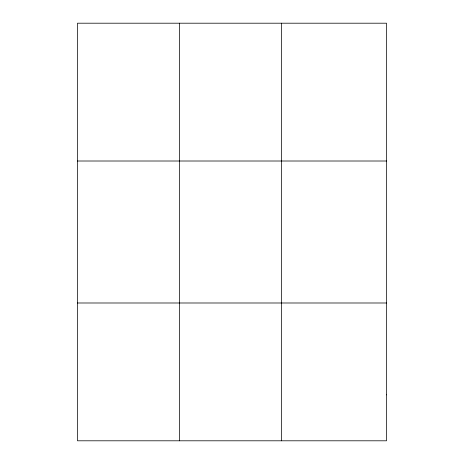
<?xml version="1.0" encoding="UTF-8"?>
<svg xmlns="http://www.w3.org/2000/svg" width="464" height="464" viewBox="0 0 464 464"><rect width="100%" height="100%" fill="white"/><g stroke="black" fill="none" stroke-linecap="round" stroke-linejoin="round"><path stroke-width="0.7" d="M179.469 23.2L179.469 440.8M281.445 23.2L281.445 440.8M77.488 161.008L386.512 161.008M77.488 302.992L386.512 302.992M386.512 394.864L386.512 440.8L77.488 440.8L77.488 23.2L386.512 23.2L386.512 394.864"/></g></svg>
